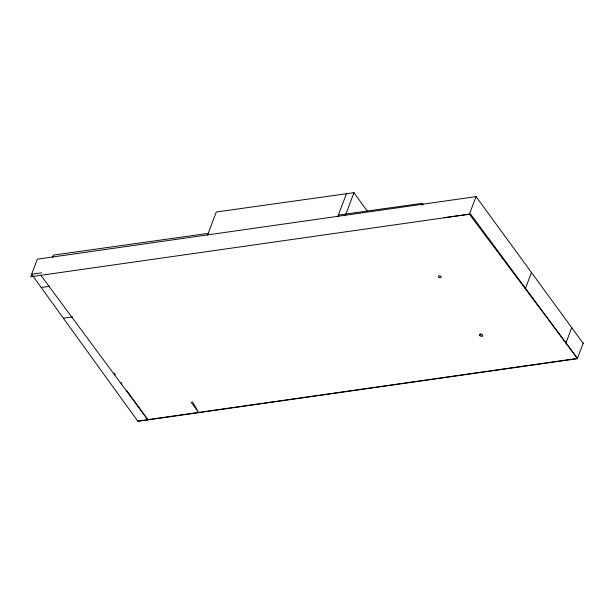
<?xml version="1.0" encoding="UTF-8"?>
<svg xmlns="http://www.w3.org/2000/svg" width="614" height="614" viewBox="0 0 614 614"><rect width="100%" height="100%" fill="white"/><g stroke="black" fill="none" stroke-linecap="round" stroke-linejoin="round"><path stroke-width="0.92" d="M41.668 272.846L31.636 274.281L137.881 421.319L577.306 358.729L583.3 342.865M52.405 257.788L53.426 255.102L208.207 233.366M207.524 235.154L216.281 211.983L353.971 192.681L367.448 211.339M337.685 216.872L346.434 193.702M345.206 215.875L353.971 192.681M421.457 205.107L422.133 203.311L338.36 215.084M444.022 217.694L469.411 214.186L476.057 196.61L37.339 259.177L30.7 276.753L470.524 214.033L577.436 358.399L137.728 421.104M525.292 288.787L531.448 272.486M565.924 343.026L571.726 327.661M41.184 287.498L49.389 286.324M63.357 318.182L72.475 316.878M469.411 214.186L577.436 358.399M40.846 275.302L147.759 419.669L133.223 399.553M476.057 196.61L583.139 343.295M422.133 203.311L423.253 204.869M191.031 402.04L198.675 412.616L192.497 401.779M114.212 373.243L115.325 374.786M120.92 382.522L122.04 384.072M126.515 390.266L132.102 398.002M480.294 334.054L481.107 335.221M438.864 277.083A1.435 0.852 20 0 0 441.167 277.19A1.435 0.852 20 0 0 439.463 275.732A1.435 0.852 20 0 0 438.864 277.083M479.849 335.689A1.788 1.067 20 0 0 482.75 335.912A1.788 1.067 20 0 0 480.716 334.054A1.788 1.067 20 0 0 479.849 335.689"/></g></svg>
